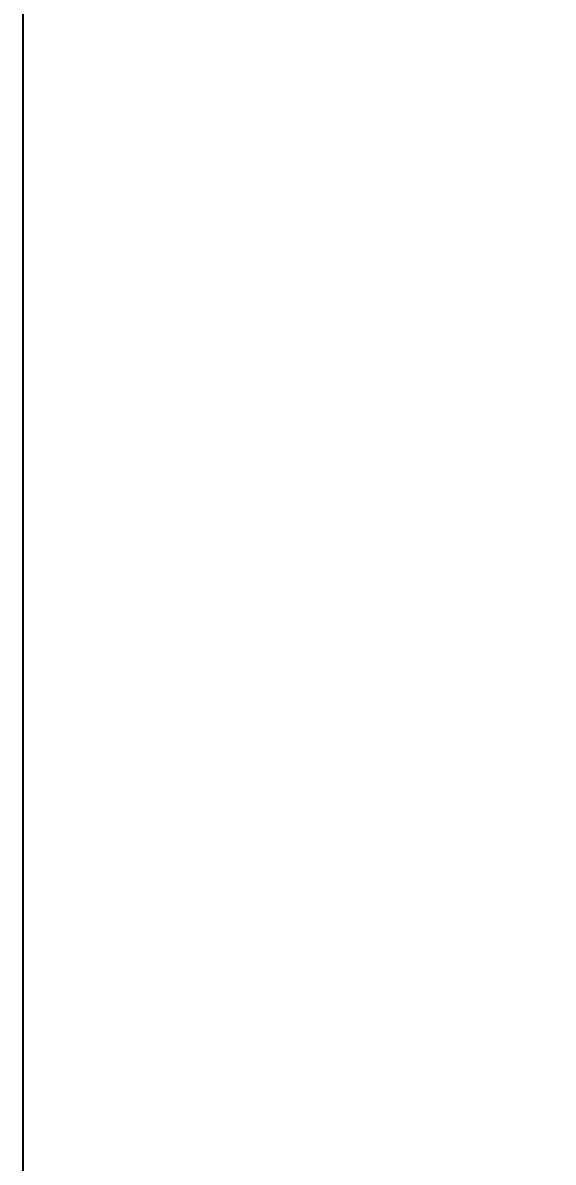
# Model space of a CAD drawing. Header units: inches. Extents: x 1.6 to 15.1, y -0.1 to 9.4.
# Drawn here: x 12.3435 to 12.4588, y 4.0701 to 4.3177 of the extents above; entities that cross this region are included whole.
import ezdxf

# ---------------------------------------------------------------- set-up
doc = ezdxf.new("R2010")
doc.units = ezdxf.units.IN
doc.header["$MEASUREMENT"] = 0
doc.layers.add('Delrin', color=18, linetype='Continuous')
doc.layers.add('Dimensions', color=12, linetype='Continuous')
doc.styles.get("Standard").update_dxf_attribs({"font": 'arial.ttf'})
doc.dimstyles.new('tenths', dxfattribs={"dimtxt": 0.18, "dimasz": 0.18, "dimexe": 0.18, "dimexo": 0.1625, "dimgap": 0.09, "dimtad": 0, "dimtih": 1, "dimtoh": 1, "dimzin": 0, "dimdsep": 46, "dimtxsty": 'Standard', "dimcen": 0.09, "dimadec": 0, "dimazin": 0, "dimtol": 1, "dimtp": 0.01, "dimtm": 0.01, "dimtfac": 1, "dimtofl": 0, "dimtmove": 0, "dimatfit": 3, "dimfxl": 1, "dimtolj": 1, "dimtzin": 0, "dimarcsym": 0})

# ---------------------------------------------------------------- blocks, each defined once
blk = doc.blocks.new('*D28')
at = {"layer": 'Defpoints', "color": 0}
for p in [(12.34353, 4.76041), (12.34353, 2.74736), (13.33406, 2.74736)]:
    blk.add_point(p, dxfattribs=at)
at = {"layer": 'Dimensions', "color": 0, "lineweight": -2}
for p, q in [((12.50603, 4.76041), (13.51406, 4.76041)), ((13.33406, 4.58041), (13.33406, 3.93579)), ((13.33406, 2.92736), (13.33406, 3.57198)), ((12.50603, 2.74736), (13.51406, 2.74736))]:
    blk.add_line(p, q, dxfattribs=at)
at = {"layer": 'Dimensions', "color": 0}
for points in [[(13.30406, 4.58041), (13.36406, 4.58041), (13.33406, 4.76041)], [(13.30406, 2.92736), (13.36406, 2.92736), (13.33406, 2.74736)]]:
    blk.add_solid(points, dxfattribs=at)
at = {"layer": 'Dimensions', "color": 0, "insert": (13.33406, 3.75389), "char_height": 0.18, "attachment_point": 5}
blk.add_mtext('\\A1;2.01±0.01', dxfattribs=at)

msp = doc.modelspace()

# ---------------------------------------------------------------- linework, layer by layer
at = {"layer": 'Delrin'}
msp.add_line((12.34353, 4.35041), (12.34353, 2.74736), dxfattribs=at)

# ---------------------------------------------------------------- dimensions: what is measured, and where the dimension line sits
at = {"layer": 'Dimensions'}
dim = msp.add_linear_dim(base=(13.33406, 2.74736), p1=(12.34353, 4.76041), p2=(12.34353, 2.74736), angle=90, dimstyle='tenths', dxfattribs=at)
dim.commit()
dim.dimension.update_dxf_attribs({"geometry": '*D28', "text_midpoint": (13.33406, 3.75389)})

doc.saveas('drawing.dxf')
